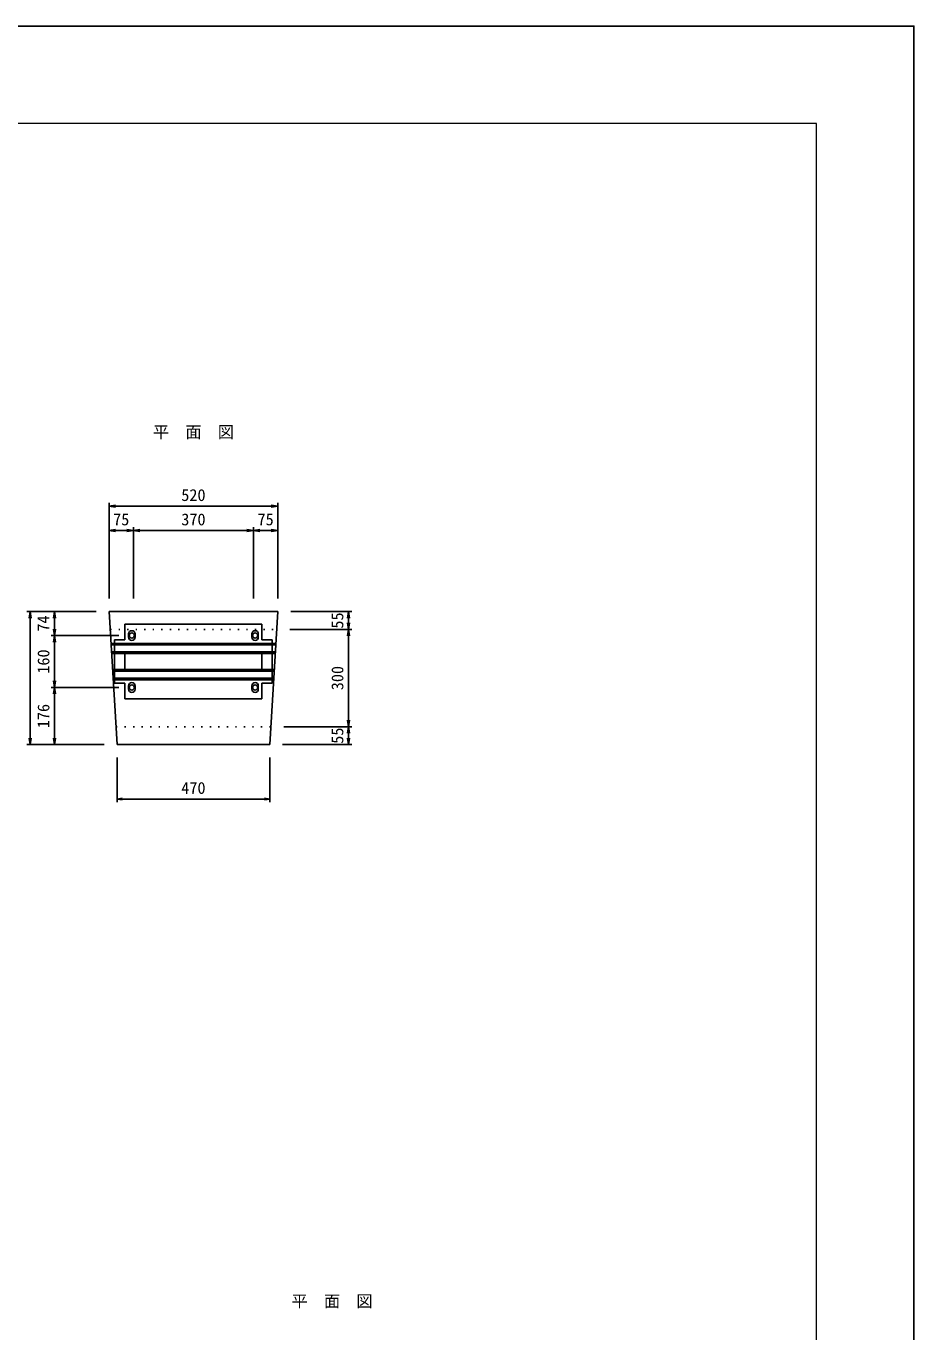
# Model space of a CAD drawing. Units: millimetres, scale not verified. Extents: x -6300 to 6300, y -4455 to 4455.
# Drawn here: x 3564 to 6300, y 430 to 4455 of the extents above; entities that cross this region are included whole.
import ezdxf
from ezdxf.enums import TextEntityAlignment as Align

# ---------------------------------------------------------------- set-up
doc = ezdxf.new("R2010")
doc.units = ezdxf.units.MM
doc.header["$LTSCALE"] = 15
doc.linetypes.add('DOTTED', pattern=[1.75, 0.25, -1.5])
for name, color, linetype, lineweight in [('0-1_DIM', 7, 'Continuous', 25), ('0-2_Defpoints', 5, 'Continuous', 25), ('0-6_OUTLINE', 3, 'Continuous', 25), ('0-7_OUTLINE2', 4, 'DOTTED', 25), ('0-8_TXT', 7, 'Continuous', 25), ('0-9_WAKU', 3, 'Continuous', 13)]:
    doc.layers.add(name, color=color, linetype=linetype, lineweight=lineweight)
doc.styles.add('ＭＳ ゴシック', font='')
doc.styles.get('ＭＳ ゴシック').set_extended_font_data('MS Gothic')

msp = doc.modelspace()

# ---------------------------------------------------------------- linework, layer by layer
at = {"layer": '0-1_DIM'}
for p, q in [((3819.48, 2985.1), (3819.48, 2690.24)), ((4339.48, 2985.1), (4339.48, 2690.24)), ((3819.48, 2975.1), (3839.48, 2978.43)), ((4339.48, 2975.1), (3819.48, 2975.1)), ((3819.48, 2975.1), (3839.48, 2971.76)), ((4339.48, 2975.1), (4319.48, 2978.43)), ((4339.48, 2975.1), (4319.48, 2971.76)), ((3819.48, 2900.1), (3839.48, 2903.43)), ((3819.48, 2900.1), (3894.48, 2900.1)), ((3819.48, 2900.1), (3839.48, 2896.76)), ((3894.48, 2900.1), (3874.48, 2903.43)), ((3894.48, 2900.1), (3874.48, 2896.76)), ((3894.48, 2690.24), (3894.48, 2910.1)), ((3894.48, 2900.1), (3914.48, 2903.43)), ((3894.48, 2900.1), (4264.48, 2900.1)), ((3894.48, 2900.1), (3914.48, 2896.76)), ((4264.48, 2900.1), (4244.48, 2903.43)), ((4264.48, 2900.1), (4244.48, 2896.76)), ((4264.48, 2690.24), (4264.48, 2910.1)), ((4264.48, 2900.1), (4284.48, 2903.43)), ((4264.48, 2900.1), (4339.48, 2900.1)), ((4264.48, 2900.1), (4284.48, 2896.76)), ((4339.48, 2900.1), (4319.48, 2903.43)), ((4339.48, 2900.1), (4319.48, 2896.76)), ((3779.48, 2650.24), (3566.48, 2650.24)), ((3576.48, 2650.24), (3573.14, 2630.24)), ((3576.48, 2650.24), (3576.48, 2240.24)), ((3576.48, 2650.24), (3579.81, 2630.24)), ((3651.48, 2650.24), (3648.14, 2630.24)), ((3651.48, 2650.24), (3651.48, 2576.24)), ((3651.48, 2650.24), (3654.81, 2630.24)), ((4379.48, 2650.24), (4567.48, 2650.24)), ((4557.48, 2650.24), (4554.14, 2630.24)), ((4557.48, 2650.24), (4557.48, 2595.24)), ((4557.48, 2650.24), (4560.81, 2630.24)), ((3849.48, 2576.24), (3641.48, 2576.24)), ((3651.48, 2576.24), (3648.14, 2596.24)), ((3651.48, 2576.24), (3648.14, 2556.24)), ((3651.48, 2576.24), (3654.81, 2596.24)), ((3651.48, 2576.24), (3651.48, 2416.24)), ((3651.48, 2576.24), (3654.81, 2556.24)), ((4376.12, 2595.24), (4567.48, 2595.24)), ((4557.48, 2595.24), (4554.14, 2615.24)), ((4557.48, 2595.24), (4554.14, 2575.24)), ((4557.48, 2595.24), (4560.81, 2615.24)), ((4557.48, 2595.24), (4557.48, 2295.24)), ((4557.48, 2595.24), (4560.81, 2575.24)), ((3849.48, 2416.24), (3641.48, 2416.24)), ((3651.48, 2416.24), (3648.14, 2436.24)), ((3651.48, 2416.24), (3648.14, 2396.24)), ((3651.48, 2416.24), (3654.81, 2436.24)), ((3651.48, 2416.24), (3651.48, 2240.24)), ((3651.48, 2416.24), (3654.81, 2396.24)), ((4357.83, 2295.24), (4567.48, 2295.24)), ((4557.48, 2295.24), (4554.14, 2315.24)), ((4557.48, 2295.24), (4554.14, 2275.24)), ((4557.48, 2295.24), (4560.81, 2315.24)), ((4557.48, 2295.24), (4557.48, 2240.24)), ((4557.48, 2295.24), (4560.81, 2275.24)), ((3576.48, 2240.24), (3573.14, 2260.24)), ((3576.48, 2240.24), (3579.81, 2260.24)), ((3651.48, 2240.24), (3648.14, 2260.24)), ((3651.48, 2240.24), (3654.81, 2260.24)), ((4557.48, 2240.24), (4554.14, 2260.24)), ((4557.48, 2240.24), (4560.81, 2260.24)), ((3804.48, 2240.24), (3566.48, 2240.24)), ((4354.48, 2240.24), (4567.48, 2240.24)), ((3844.48, 2200.24), (3844.48, 2062.24)), ((4314.48, 2200.24), (4314.48, 2062.24)), ((3844.48, 2072.24), (4314.48, 2072.24))]:
    msp.add_line(p, q, dxfattribs=at)
for points in [[(3860.23, 2069.46), (3844.48, 2072.24), (3860.23, 2075.02)], [(4298.72, 2075.02), (4314.48, 2072.24), (4298.72, 2069.46)]]:
    msp.add_lwpolyline(points, dxfattribs=at)
at = {"layer": '0-2_Defpoints'}
msp.add_lwpolyline([(-6300, -4455), (6300, -4455), (6300, 4455), (-6300, 4455)], close=True, dxfattribs=at)
at = {"layer": '0-6_OUTLINE'}
for p, q in [((3819.48, 2650.24), (3844.48, 2240.24)), ((3819.48, 2650.24), (4339.48, 2650.24)), ((4339.48, 2650.24), (4314.48, 2240.24)), ((3868.48, 2611.24), (3868.48, 2563.24)), ((3868.48, 2611.24), (4290.48, 2611.24)), ((3879.48, 2571.24), (3879.48, 2581.24)), ((3899.48, 2571.24), (3899.48, 2581.24)), ((4259.48, 2571.24), (4259.48, 2581.24)), ((4279.48, 2571.24), (4279.48, 2581.24)), ((4290.48, 2611.24), (4290.48, 2563.24)), ((3828.48, 2552.24), (4330.48, 2552.24)), ((3828.48, 2552.24), (3828.48, 2547.74)), ((3828.48, 2547.74), (4330.48, 2547.74)), ((3836.48, 2563.24), (3868.48, 2563.24)), ((3836.48, 2563.24), (3836.48, 2429.24)), ((4322.48, 2563.24), (4290.48, 2563.24)), ((4322.48, 2563.24), (4322.48, 2429.24)), ((4330.48, 2552.24), (4330.48, 2547.74)), ((3832.05, 2526.24), (3827.06, 2525.91)), ((3827.34, 2521.24), (4331.61, 2521.24)), ((3832.05, 2526.24), (4326.91, 2526.24)), ((3868.48, 2526.24), (3868.48, 2466.24)), ((4290.48, 2526.24), (4290.48, 2466.24)), ((4326.91, 2526.24), (4331.89, 2525.91)), ((3830.39, 2471.24), (4328.56, 2471.24)), ((3835.71, 2466.24), (3830.68, 2466.58)), ((3835.71, 2466.24), (4323.25, 2466.24)), ((4323.25, 2466.24), (4328.28, 2466.58)), ((3836.48, 2444.74), (4322.48, 2444.74)), ((3836.48, 2440.24), (4322.48, 2440.24)), ((3836.48, 2429.24), (3868.48, 2429.24)), ((3868.48, 2429.24), (3868.48, 2381.24)), ((3879.48, 2421.24), (3879.48, 2411.24)), ((3899.48, 2421.24), (3899.48, 2411.24)), ((4259.48, 2421.24), (4259.48, 2411.24)), ((4279.48, 2421.24), (4279.48, 2411.24)), ((4290.48, 2429.24), (4290.48, 2381.24)), ((4322.48, 2429.24), (4290.48, 2429.24)), ((3868.48, 2381.24), (4290.48, 2381.24)), ((3844.48, 2240.24), (4314.48, 2240.24))]:
    msp.add_line(p, q, dxfattribs=at)
for centre in [(3889.48, 2576.24), (4269.48, 2576.24), (3889.48, 2416.24), (4269.48, 2416.24)]:
    msp.add_circle(centre, 8, dxfattribs=at)
for centre, start, end in [((3889.48, 2581.24), 360, 180), ((4269.48, 2581.24), 360, 180), ((3889.48, 2571.24), 180.00001, 0.00001), ((4269.48, 2571.24), 180.00001, 0.00001), ((3889.48, 2421.24), 360, 180), ((4269.48, 2421.24), 360, 180), ((3889.48, 2411.24), 180.00001, 0.00001), ((4269.48, 2411.24), 180.00001, 0.00001)]:
    msp.add_arc(centre, 10, start, end, dxfattribs=at)
at = {"layer": '0-7_OUTLINE2'}
for p, q in [((3822.83, 2595.24), (4336.12, 2595.24)), ((3841.12, 2295.24), (4317.83, 2295.24))]:
    msp.add_line(p, q, dxfattribs=at)
at = {"layer": '0-9_WAKU'}
msp.add_lwpolyline([(-6000, -4155), (6000, -4155), (6000, 4155), (-6000, 4155)], close=True, dxfattribs=at)

# ---------------------------------------------------------------- texts
at = {"layer": '0-1_DIM', "style": 'ＭＳ ゴシック'}
for s, p in [('520', (4041.98, 2980.1)), ('75', (3831.98, 2905.1)), ('370', (4041.98, 2905.1)), ('75', (4276.98, 2905.1)), ('470', (4041.98, 2077.24))]:
    msp.add_text(s, height=36.66, dxfattribs=at).set_placement(p, align=Align.BOTTOM_LEFT)
for s, p in [('74', (3646.48, 2588.24)), ('55', (4552.48, 2597.74)), ('160', (3646.48, 2458.74)), ('300', (4552.48, 2407.74)), ('176', (3646.48, 2290.74)), ('55', (4552.48, 2242.74))]:
    msp.add_text(s, height=36.66, rotation=90, dxfattribs=at).set_placement(p, align=Align.BOTTOM_LEFT)
at = {"layer": '0-8_TXT', "style": 'ＭＳ ゴシック'}
for p in [(3954.48, 3174.47), (4381.57, 495)]:
    msp.add_text('平\u3000面\u3000図', height=36.66, dxfattribs=at).set_placement(p, align=Align.BOTTOM_LEFT)

doc.saveas('drawing.dxf')
